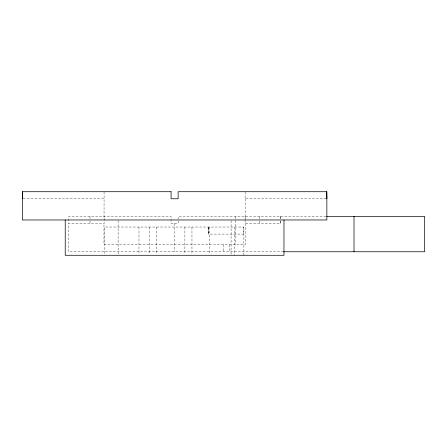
<?xml version="1.0" encoding="UTF-8"?>
<svg xmlns="http://www.w3.org/2000/svg" width="447" height="447" viewBox="0 0 447 447"><rect width="100%" height="100%" fill="white"/><g stroke="black" fill="none" stroke-linecap="round" stroke-linejoin="round"><path stroke-width="0.34" stroke-dasharray="2.23 1.68" d="M23.233 198.775L104.078 198.775M245.135 191.713L245.129 198.775L325.975 198.775M326.098 216.437L178.135 216.437L178.135 223.5L171.072 223.5L171.072 216.437L68.827 216.437L68.827 223.5M243.878 234.094L208.308 234.094L208.308 227.031M283.51 251.756L68.654 251.756L68.654 223.5L104.14 223.5L104.14 216.437M280.587 216.437L280.587 220.287M280.587 220.93L280.587 223.5L245.085 223.5L245.085 216.437M280.437 216.437L280.437 220.287M280.437 220.93L280.437 223.5M259.226 216.437L259.226 220.287M259.226 220.93L259.226 223.5M245.174 198.775L245.174 219.969M245.241 223.5L245.241 244.688L103.967 244.688L103.967 223.5M243.878 255.287L243.878 227.031L104.727 227.031L104.727 255.287M243.721 227.031L243.721 234.094M235.753 216.437L235.753 244.688M234.535 227.031L234.535 255.287M231.088 220.662L231.088 255.287M229.166 244.688L229.166 251.756M223.522 244.688L223.522 251.756M209.621 227.031L209.621 253.907M208.525 227.031L208.525 234.094M208.442 227.031L208.442 234.094M191.959 227.031L191.959 253.907M184.896 227.031L184.896 253.907M174.604 223.5L174.604 251.756M156.646 227.031L156.646 253.907M149.577 227.031L149.577 253.907M138.983 227.031L138.983 253.907M118.12 220.662L118.12 253.902M104.078 191.713L104.034 219.287M89.998 216.437L89.998 220.287M89.998 220.93L89.998 223.5"/><path stroke-width="0.67" d="M22.35 198.775L22.54 191.713M326.858 198.775L326.668 191.713M326.796 216.437L424.65 216.437L424.65 251.756L283.51 251.756M354.013 216.437L354.013 251.756M283.979 219.969L283.979 255.287L65.228 255.287L65.228 219.969M171.072 191.713L22.372 191.713L22.35 219.969L326.858 219.969L326.858 191.713L178.135 191.713L178.135 198.775L171.072 198.775L171.072 191.713"/></g></svg>
